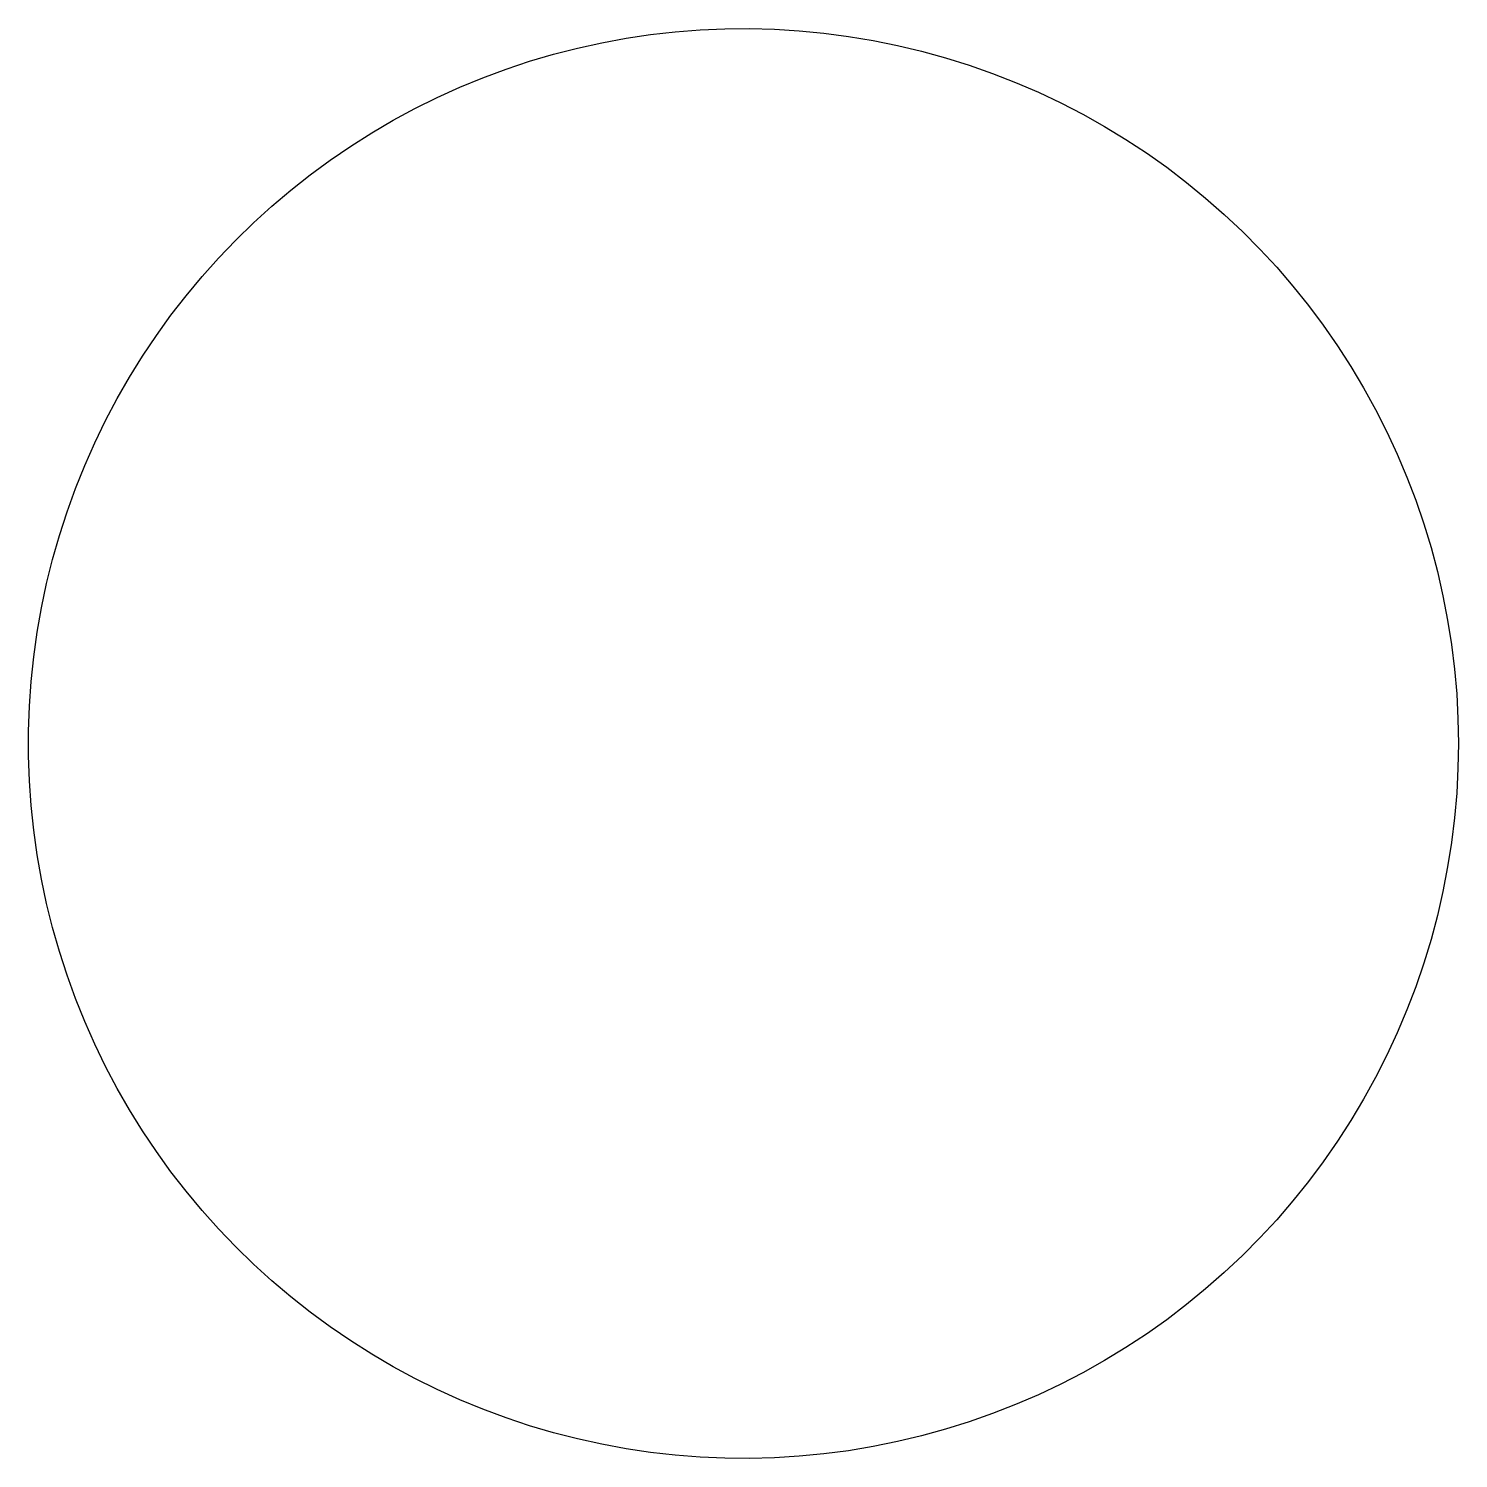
# Model space of a CAD drawing. Header units: millimetres. Extents: x 1003 to 1209, y 36 to 242.
# Drawn here: x 1020.5 to 1025.5, y 98.778 to 103.778 of the extents above; entities that cross this region are included whole.
import ezdxf

# ---------------------------------------------------------------- set-up
doc = ezdxf.new("R2010")
doc.units = ezdxf.units.MM
doc.layers.add('Make2D$Visible$Curves', color=7, linetype='Continuous')

msp = doc.modelspace()

# ---------------------------------------------------------------- linework, layer by layer
at = {"layer": 'Make2D$Visible$Curves', "color": 7, "lineweight": -3}
for p, q in [((1022.5896, 103.744), (1022.6755, 103.7568)), ((1022.6755, 103.7568), (1022.7617, 103.7666)), ((1022.7617, 103.7666), (1022.8482, 103.7733)), ((1022.8482, 103.7733), (1022.9349, 103.7771)), ((1022.9349, 103.7771), (1023.0217, 103.7779)), ((1023.0217, 103.7779), (1023.1084, 103.7756)), ((1023.1084, 103.7756), (1023.1951, 103.7703)), ((1023.1951, 103.7703), (1023.2815, 103.7621)), ((1023.2815, 103.7621), (1023.3675, 103.7508)), ((1023.3675, 103.7508), (1023.4531, 103.7366)), ((1022.3355, 103.688), (1022.4196, 103.7096)), ((1022.4196, 103.7096), (1022.5043, 103.7283)), ((1022.5043, 103.7283), (1022.5896, 103.744)), ((1023.4531, 103.7366), (1023.5382, 103.7193)), ((1023.5382, 103.7193), (1023.6226, 103.6992)), ((1023.6226, 103.6992), (1023.7062, 103.6761)), ((1022.1699, 103.6361), (1022.2523, 103.6635)), ((1022.2523, 103.6635), (1022.3355, 103.688)), ((1023.7062, 103.6761), (1023.789, 103.6502)), ((1023.789, 103.6502), (1023.8709, 103.6214)), ((1022.0083, 103.5729), (1022.0886, 103.6059)), ((1022.0886, 103.6059), (1022.1699, 103.6361)), ((1023.8709, 103.6214), (1023.9517, 103.5897)), ((1021.9293, 103.5371), (1022.0083, 103.5729)), ((1023.9517, 103.5897), (1024.0314, 103.5553)), ((1024.0314, 103.5553), (1024.1098, 103.5181)), ((1021.7751, 103.4573), (1021.8515, 103.4985)), ((1021.8515, 103.4985), (1021.9293, 103.5371)), ((1024.1098, 103.5181), (1024.1869, 103.4783)), ((1021.7002, 103.4135), (1021.7751, 103.4573)), ((1024.1869, 103.4783), (1024.2625, 103.4357)), ((1021.6269, 103.3671), (1021.7002, 103.4135)), ((1024.2625, 103.4357), (1024.3366, 103.3906)), ((1021.5552, 103.3182), (1021.6269, 103.3671)), ((1024.3366, 103.3906), (1024.4092, 103.343)), ((1021.4853, 103.2668), (1021.5552, 103.3182)), ((1024.4092, 103.343), (1024.48, 103.2928)), ((1021.4172, 103.2131), (1021.4853, 103.2668)), ((1024.48, 103.2928), (1024.549, 103.2402)), ((1021.351, 103.157), (1021.4172, 103.2131)), ((1024.549, 103.2402), (1024.6162, 103.1853)), ((1021.2867, 103.0986), (1021.351, 103.157)), ((1024.6162, 103.1853), (1024.6814, 103.1281)), ((1021.2246, 103.038), (1021.2867, 103.0986)), ((1024.6814, 103.1281), (1024.7446, 103.0686)), ((1024.7446, 103.0686), (1024.8057, 103.007)), ((1021.1646, 102.9754), (1021.2246, 103.038)), ((1024.8057, 103.007), (1024.8646, 102.9432)), ((1021.1068, 102.9106), (1021.1646, 102.9754)), ((1021.0512, 102.8439), (1021.1068, 102.9106)), ((1024.8646, 102.9432), (1024.9213, 102.8775)), ((1024.9213, 102.8775), (1024.9757, 102.8099)), ((1020.9981, 102.7754), (1021.0512, 102.8439)), ((1024.9757, 102.8099), (1025.0276, 102.7404)), ((1020.9473, 102.705), (1020.9981, 102.7754)), ((1020.899, 102.6329), (1020.9473, 102.705)), ((1025.0276, 102.7404), (1025.0772, 102.6691)), ((1025.0772, 102.6691), (1025.1242, 102.5962)), ((1020.8532, 102.5591), (1020.899, 102.6329)), ((1025.1242, 102.5962), (1025.1687, 102.5217)), ((1020.8101, 102.4839), (1020.8532, 102.5591)), ((1025.1687, 102.5217), (1025.2105, 102.4457)), ((1020.7695, 102.4071), (1020.8101, 102.4839)), ((1020.7317, 102.329), (1020.7695, 102.4071)), ((1025.2105, 102.4457), (1025.2497, 102.3682)), ((1025.2497, 102.3682), (1025.2862, 102.2895)), ((1020.6966, 102.2497), (1020.7317, 102.329)), ((1020.6642, 102.1691), (1020.6966, 102.2497)), ((1025.2862, 102.2895), (1025.3199, 102.2096)), ((1025.3199, 102.2096), (1025.3509, 102.1285)), ((1020.6347, 102.0875), (1020.6642, 102.1691)), ((1025.3509, 102.1285), (1025.379, 102.0464)), ((1020.608, 102.005), (1020.6347, 102.0875)), ((1025.379, 102.0464), (1025.4042, 101.9633)), ((1020.5843, 101.9215), (1020.608, 102.005)), ((1025.4042, 101.9633), (1025.4266, 101.8795)), ((1020.5634, 101.8373), (1020.5843, 101.9215)), ((1025.4266, 101.8795), (1025.446, 101.7949)), ((1020.5454, 101.7524), (1020.5634, 101.8373)), ((1020.5304, 101.6669), (1020.5454, 101.7524)), ((1025.446, 101.7949), (1025.4624, 101.7097)), ((1025.4624, 101.7097), (1025.4759, 101.624)), ((1020.5184, 101.581), (1020.5304, 101.6669)), ((1025.4759, 101.624), (1025.4865, 101.5378)), ((1020.5094, 101.4946), (1020.5184, 101.581)), ((1025.4865, 101.5378), (1025.494, 101.4514)), ((1020.5034, 101.4081), (1020.5094, 101.4946)), ((1025.494, 101.4514), (1025.4985, 101.3647)), ((1020.5004, 101.3213), (1020.5034, 101.4081)), ((1025.4985, 101.3647), (1025.5, 101.278)), ((1020.5004, 101.2346), (1020.5004, 101.3213)), ((1025.5, 101.278), (1025.4985, 101.1912)), ((1020.5034, 101.1478), (1020.5004, 101.2346)), ((1020.5094, 101.0613), (1020.5034, 101.1478)), ((1025.4985, 101.1912), (1025.494, 101.1045)), ((1025.494, 101.1045), (1025.4865, 101.0181)), ((1020.5184, 100.975), (1020.5094, 101.0613)), ((1025.4865, 101.0181), (1025.4759, 100.9319)), ((1020.5304, 100.889), (1020.5184, 100.975)), ((1025.4759, 100.9319), (1025.4624, 100.8462)), ((1020.5454, 100.8035), (1020.5304, 100.889)), ((1025.4624, 100.8462), (1025.446, 100.761)), ((1020.5634, 100.7186), (1020.5454, 100.8035)), ((1025.446, 100.761), (1025.4266, 100.6764)), ((1020.5843, 100.6344), (1020.5634, 100.7186)), ((1025.4266, 100.6764), (1025.4042, 100.5926)), ((1020.608, 100.5509), (1020.5843, 100.6344)), ((1020.6347, 100.4684), (1020.608, 100.5509)), ((1025.4042, 100.5926), (1025.379, 100.5095)), ((1025.379, 100.5095), (1025.3509, 100.4274)), ((1020.6642, 100.3868), (1020.6347, 100.4684)), ((1025.3509, 100.4274), (1025.3199, 100.3464)), ((1020.6966, 100.3062), (1020.6642, 100.3868)), ((1025.3199, 100.3464), (1025.2862, 100.2664)), ((1020.7317, 100.2269), (1020.6966, 100.3062)), ((1025.2862, 100.2664), (1025.2497, 100.1877)), ((1020.7695, 100.1488), (1020.7317, 100.2269)), ((1020.8101, 100.072), (1020.7695, 100.1488)), ((1025.2497, 100.1877), (1025.2105, 100.1102)), ((1025.2105, 100.1102), (1025.1687, 100.0342)), ((1020.8532, 99.9968), (1020.8101, 100.072)), ((1020.899, 99.923), (1020.8532, 99.9968)), ((1025.1687, 100.0342), (1025.1242, 99.9597)), ((1025.1242, 99.9597), (1025.0772, 99.8868)), ((1020.9473, 99.8509), (1020.899, 99.923)), ((1020.9981, 99.7806), (1020.9473, 99.8509)), ((1025.0772, 99.8868), (1025.0276, 99.8155)), ((1025.0276, 99.8155), (1024.9757, 99.746)), ((1021.0512, 99.712), (1020.9981, 99.7806)), ((1021.1068, 99.6453), (1021.0512, 99.712)), ((1024.9757, 99.746), (1024.9213, 99.6784)), ((1024.9213, 99.6784), (1024.8646, 99.6127)), ((1021.1646, 99.5806), (1021.1068, 99.6453)), ((1024.8646, 99.6127), (1024.8057, 99.549)), ((1021.2246, 99.5179), (1021.1646, 99.5806)), ((1024.8057, 99.549), (1024.7446, 99.4873)), ((1021.2867, 99.4573), (1021.2246, 99.5179)), ((1021.351, 99.399), (1021.2867, 99.4573)), ((1024.7446, 99.4873), (1024.6814, 99.4279)), ((1021.4172, 99.3429), (1021.351, 99.399)), ((1024.6814, 99.4279), (1024.6162, 99.3706)), ((1024.6162, 99.3706), (1024.549, 99.3157)), ((1021.4853, 99.2891), (1021.4172, 99.3429)), ((1024.549, 99.3157), (1024.48, 99.2631)), ((1021.5552, 99.2377), (1021.4853, 99.2891)), ((1024.48, 99.2631), (1024.4092, 99.2129)), ((1021.6269, 99.1888), (1021.5552, 99.2377)), ((1024.4092, 99.2129), (1024.3366, 99.1653)), ((1021.7002, 99.1424), (1021.6269, 99.1888)), ((1024.3366, 99.1653), (1024.2625, 99.1202)), ((1021.7751, 99.0986), (1021.7002, 99.1424)), ((1021.8515, 99.0574), (1021.7751, 99.0986)), ((1024.2625, 99.1202), (1024.1869, 99.0776)), ((1021.9293, 99.0189), (1021.8515, 99.0574)), ((1024.1869, 99.0776), (1024.1098, 99.0378)), ((1022.0083, 98.9831), (1021.9293, 99.0189)), ((1024.0314, 99.0006), (1023.9517, 98.9662)), ((1024.1098, 99.0378), (1024.0314, 99.0006)), ((1022.0886, 98.95), (1022.0083, 98.9831)), ((1022.1699, 98.9198), (1022.0886, 98.95)), ((1023.9517, 98.9662), (1023.8709, 98.9345)), ((1022.2523, 98.8924), (1022.1699, 98.9198)), ((1023.789, 98.9057), (1023.7062, 98.8798)), ((1023.8709, 98.9345), (1023.789, 98.9057)), ((1022.3355, 98.8679), (1022.2523, 98.8924)), ((1022.4196, 98.8463), (1022.3355, 98.8679)), ((1023.6226, 98.8567), (1023.5382, 98.8366)), ((1023.7062, 98.8798), (1023.6226, 98.8567)), ((1022.5043, 98.8276), (1022.4196, 98.8463)), ((1022.5896, 98.8119), (1022.5043, 98.8276)), ((1022.6755, 98.7991), (1022.5896, 98.8119)), ((1022.7617, 98.7893), (1022.6755, 98.7991)), ((1023.3675, 98.8051), (1023.2815, 98.7938)), ((1023.4531, 98.8194), (1023.3675, 98.8051)), ((1023.5382, 98.8366), (1023.4531, 98.8194)), ((1022.8482, 98.7826), (1022.7617, 98.7893)), ((1022.9349, 98.7788), (1022.8482, 98.7826)), ((1023.0217, 98.778), (1022.9349, 98.7788)), ((1023.1084, 98.7803), (1023.0217, 98.778)), ((1023.1951, 98.7856), (1023.1084, 98.7803)), ((1023.2815, 98.7938), (1023.1951, 98.7856))]:
    msp.add_line(p, q, dxfattribs=at)

doc.saveas('drawing.dxf')
